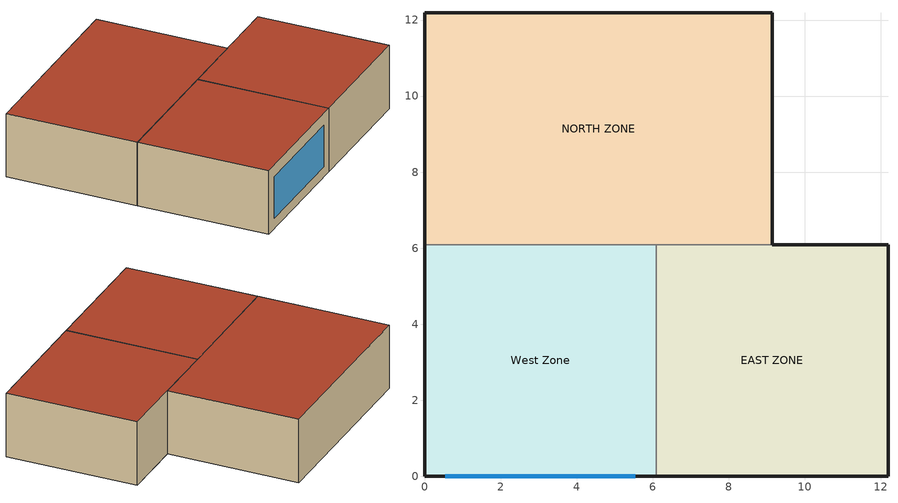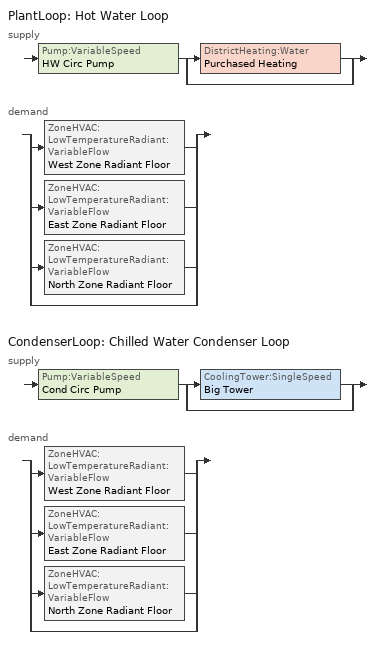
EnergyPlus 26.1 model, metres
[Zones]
West Zone
 floor ground (Slab Floor with Radiant): 0,0 0,6.1 6.1,6.1 6.1,0 z0
 wall outside (EXTWALL80): 0,6.1 0,0 6.1,0 z0:3.05
 wall to NORTH ZONE (PARTITION06): 6.1,6.1 0,6.1 z0:3.05
 wall to EAST ZONE (PARTITION06): 6.1,0 6.1,6.1 z0:3.05
 window (WIN-CON-LIGHT): 0.55,0 5.55,0 z0.5:2.5
 roof outside (ROOF34): 0,6.1 0,0 6.1,0 6.1,6.1 z3.05
EAST ZONE
 floor ground (Slab Floor with Radiant): 6.1,0 6.1,6.1 12.19,6.1 12.19,0 z0
 wall outside (EXTWALL80): 6.1,0 12.19,0 12.19,6.1 9.14,6.1 z0:3.05
 wall to NORTH ZONE (PARTITION06): 9.14,6.1 6.1,6.1 z0:3.05
 roof outside (ROOF34): 6.1,6.1 6.1,0 12.19,0 12.19,6.1 z3.05
NORTH ZONE
 floor ground (Slab Floor with Radiant): 0,6.1 0,12.19 9.14,12.19 9.14,6.1 z0
 wall outside (EXTWALL80): 9.14,6.1 9.14,12.19 0,12.19 0,6.1 z0:3.05
 roof outside (ROOF34): 0,12.19 0,6.1 9.14,6.1 9.14,12.19 z3.05
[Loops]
PlantLoop 'Hot Water Loop'
 supply: Pump:VariableSpeed 'HW Circ Pump' > split
  | DistrictHeating:Water 'Purchased Heating'
  | bypass
 demand: split
  | ZoneHVAC:LowTemperatureRadiant:VariableFlow 'West Zone Radiant Floor'
  | ZoneHVAC:LowTemperatureRadiant:VariableFlow 'East Zone Radiant Floor'
  | ZoneHVAC:LowTemperatureRadiant:VariableFlow 'North Zone Radiant Floor'
  | bypass
CondenserLoop 'Chilled Water Condenser Loop'
 supply: Pump:VariableSpeed 'Cond Circ Pump' > split
  | CoolingTower:SingleSpeed 'Big Tower'
  | bypass
 demand: split
  | ZoneHVAC:LowTemperatureRadiant:VariableFlow 'West Zone Radiant Floor'
  | ZoneHVAC:LowTemperatureRadiant:VariableFlow 'East Zone Radiant Floor'
  | ZoneHVAC:LowTemperatureRadiant:VariableFlow 'North Zone Radiant Floor'
  | bypass
[Building]
NONE: Loads convergence tolerance value=0.04; Maximum number of warmup days=25; Minimum number of warmup days=6; North axis=0; Solar distribution=FullInteriorAndExterior; Temperature convergence tolerance value=0.4; Terrain=Suburbs
[Site:GroundTemperature:BuildingSurface]
20.03, 20.03, 20.13, 20.3, 20.43, 20.52, 20.62, 20.77, 20.78, 20.55, 20.44, 20.2
[Site:Location]
CHICAGO_IL_USA_WMO_725300: Elevation=190; Latitude=42; Longitude=-87.88; Time zone=-6
[SizingPeriod:DesignDay] Barometric pressure=99063; Day of month=21; Daylight saving time indicator=No; Humidity condition type=WetBulb; Rain indicator=No; Snow indicator=No; Solar model indicator=ASHRAEClearSky
Name | Daily dry bulb temperature range | Day type | Maximum dry bulb temperature | Month | Sky clearness | Wetbulb or dewpoint at maximum dry bulb | Wind direction | Wind speed
CHICAGO Ann Clg 1% Condns DB=>MWB | 10.7 | SummerDesignDay | 31.5 | 7 | 1 | 10 | 230 | 5.3
CHICAGO Ann Htg 99% Condns DB | 0 | WinterDesignDay | -17.3 | 1 | 0 | -17.3 | 270 | 4.9
[Construction]
EXTWALL80: A1 - 1 IN STUCCO, C4 - 4 IN COMMON BRICK, E1 - 3 / 4 IN PLASTER OR GYP BOARD
PARTITION06: E1 - 3 / 4 IN PLASTER OR GYP BOARD, C6 - 8 IN CLAY TILE, E1 - 3 / 4 IN PLASTER OR GYP BOARD
ROOF34: E2 - 1 / 2 IN SLAG OR STONE, E3 - 3 / 8 IN FELT AND MEMBRANE, B5 - 1 IN DENSE INSULATION, C12 - 2 IN HW CONCRETE
Slab Floor with Radiant: CONCRETE - DRIED SAND AND GRAVEL 4 IN, INS - EXPANDED EXT POLYSTYRENE R12 2 IN, GYP1, GYP2, FINISH FLOORING - TILE 1 / 16 IN
WIN-CON-LIGHT: WIN-LAY-GLASS-LIGHT
[Material] Thermal absorptance=0.9
Name | Conductivity | Density | Roughness | Solar absorptance | Specific heat | Thickness | Visible absorptance
A1 - 1 IN STUCCO | 0.691831 | 1858.142 | Smooth | 0.92 | 836.8 | 0.0253898 | 0.92
B5 - 1 IN DENSE INSULATION | 0.0432394 | 91.30524 | VeryRough | 0.5 | 836.8 | 0.0253898 | 0.5
C4 - 4 IN COMMON BRICK | 0.726422 | 1922.216 | Rough | 0.76 | 836.8 | 0.101498 | 0.76
C6 - 8 IN CLAY TILE | 0.570761 | 1121.292 | Smooth | 0.82 | 836.8 | 0.203302 | 0.82
C12 - 2 IN HW CONCRETE | 1.729577 | 2242.585 | MediumRough | 0.65 | 836.8 | 0.0509016 | 0.65
CONCRETE - DRIED SAND AND GRAVEL 4 IN | 1.29 | 2242.58 | MediumRough | 0.6 | 830 | 0.1 | 0.6
E1 - 3 / 4 IN PLASTER OR GYP BOARD | 0.726422 | 1601.846 | Smooth | 0.92 | 836.8 | 0.01905 | 0.92
E2 - 1 / 2 IN SLAG OR STONE | 1.435549 | 881.0155 | Rough | 0.55 | 1673.6 | 0.0127102 | 0.55
E3 - 3 / 8 IN FELT AND MEMBRANE | 0.190253 | 1121.292 | Rough | 0.75 | 1673.6 | 0.00954024 | 0.75
FINISH FLOORING - TILE 1 / 16 IN | 0.17 | 1922.21 | Smooth | 0.5 | 1250 | 0.0016 | 0.5
GYP1 | 0.7845 | 1842.12 | MediumRough | 0.5 | 988 | 0.0127 | 0.5
GYP2 | 0.7845 | 1842.12 | MediumRough | 0.5 | 988 | 0.01905 | 0.5
INS - EXPANDED EXT POLYSTYRENE R12 2 IN | 0.02 | 56.06 | Rough | 0.5 | 1210 | 0.05 | 0.5
[WindowMaterial:Glazing]
WIN-LAY-GLASS-LIGHT: Back side infrared hemispherical emissivity=0.84; Back side solar reflectance at normal incidence=0.031; Back side visible reflectance at normal incidence=0.05; Conductivity=0.9; Front side infrared hemispherical emissivity=0.84; Front side solar reflectance at normal incidence=0.031; Front side visible reflectance at normal incidence=0.05; Infrared transmittance at normal incidence=0; Optical data type=SpectralAverage; Solar transmittance at normal incidence=0.9; Thickness=0.003; Visible transmittance at normal incidence=0.9
[CondenserEquipmentList]
All Towers: Big Tower, CoolingTower:SingleSpeed
[CondenserEquipmentOperationSchemes]
Tower Loop Operation: Control scheme 1=Year Round Tower Operation; Control scheme 1 schedule=ON
[CondenserLoop]
Chilled Water Condenser Loop: Condenser equipment operation scheme=Tower Loop Operation; Condenser loop volume=Autocalculate; Fluid type=Water; Load distribution scheme=SequentialLoad; Maximum loop flow rate=0.0085; Maximum loop temperature=80; Minimum loop flow rate=0; Minimum loop temperature=10
[CoolingTower:SingleSpeed]
Big Tower: Design air flow rate=16; Design fan power=1000; Design u factor times area value=1750; Design water flow rate=0.0085; Free convection regime air flow rate=0; Free convection regime u factor times area value=0
[DesignSpecification:OutdoorAir] Outdoor air flow per person=0.00944; Outdoor air flow per zone=0; Outdoor air flow per zone floor area=0; Outdoor air method=Flow/Person
SZ DSOA EAST ZONE; SZ DSOA NORTH ZONE; SZ DSOA West Zone
[DistrictHeating:Water]
Purchased Heating: Nominal capacity=1000000
[ElectricEquipment] Design level calculation method=EquipmentLevel; Fraction latent=0; Fraction lost=0; Fraction radiant=0.3; Schedule=BLDG Sch   2
Name | Design level | Zone or zonelist or space or spacelist
EAST ZONE ElecEq 1 | 1464.375 | EAST ZONE
NORTH ZONE ElecEq 1 | 2928.751 | NORTH ZONE
West Zone ElecEq 1 | 2928.751 | West Zone
[Lights] Design level calculation method=LightingLevel; End use subcategory=GeneralLights; Fraction radiant=0.2; Fraction replaceable=0; Fraction visible=0.2; Return air fraction=0; Schedule=BLDG Sch   3
Name | Lighting level | Zone or zonelist or space or spacelist
EAST ZONE Lights 1 | 1464.375 | EAST ZONE
NORTH ZONE Lights 1 | 878.6252 | NORTH ZONE
[People] Activity level schedule=Activity Sch; Air velocity schedule=Air Velo Sch; Carbon dioxide generation rate=3.82e-08; Clothing insulation calculation method=ClothingInsulationSchedule; Clothing insulation schedule=Clothing Sch; Fraction radiant=0.3; Mean radiant temperature calculation type=EnclosureAveraged; Number of people calculation method=People; Number of people schedule=BLDG Sch   1; Thermal comfort model 1 type=Fanger; Work efficiency schedule=Work Eff Sch
Name | Number of people | Zone or zonelist or space or spacelist
EAST ZONE | 3 | EAST ZONE
NORTH ZONE | 4 | NORTH ZONE
West Zone | 3 | West Zone
[PlantEquipmentList]
heating plant: Purchased Heating, DistrictHeating:Water
[PlantEquipmentOperation:CoolingLoad]
Year Round Tower Operation: Load range 1 lower limit=0; Load range 1 upper limit=90000000; Range 1 equipment list=All Towers
[PlantEquipmentOperation:HeatingLoad]
Purchased Only: Load range 1 lower limit=0; Load range 1 upper limit=1000000; Range 1 equipment list=heating plant
[PlantEquipmentOperationSchemes]
Hot Loop Operation: Control scheme 1=Purchased Only; Control scheme 1 schedule=ON
[PlantLoop]
Hot Water Loop: Fluid type=Water; Load distribution scheme=Optimal; Maximum loop flow rate=0.0043; Maximum loop temperature=100; Minimum loop flow rate=0; Minimum loop temperature=10; Plant equipment operation scheme=Hot Loop Operation; Plant loop volume=Autocalculate
[Pump:VariableSpeed] Design minimum flow rate=0; Design pump head=300000; Fraction of motor inefficiencies to fluid stream=0; Motor efficiency=0.87; Pump control type=Intermittent; Coefficient 3 of the part load performance curve=0; Coefficient 4 of the part load performance curve=0
Name | Design maximum flow rate | Design power consumption | Coefficient 1 of the part load performance curve | Coefficient 2 of the part load performance curve
Cond Circ Pump | 0.0085 | 3300 | 0 | 1
HW Circ Pump | 0.0043 | 2000 | 1 | 0
[SetpointManager:FollowOutdoorAirTemperature]
MyCondenserControl: Control variable=Temperature; Maximum setpoint temperature=80; Minimum setpoint temperature=10; Offset temperature difference=0; Reference temperature type=OutdoorAirWetBulb; Setpoint node or nodelist=Condenser Supply Outlet Node
[SetpointManager:Scheduled]
Hot Water Loop Setpoint Manager: Control variable=Temperature; Schedule=HW Loop Temp Schedule; Setpoint node or nodelist=Hot Water Loop Setpoint Node List
[Sizing:Plant]
Name | Design loop exit temperature | Loop design temperature difference | Loop type
Hot Water Loop | 60 | 10 | Heating
Chilled Water Condenser Loop | 6.7 | 2 | Cooling
[Sizing:Zone] Account for dedicated outdoor air system=No; Cooling design air flow method=DesignDay; Cooling design air flow rate=0; Dedicated outdoor air high setpoint temperature for design=Autosize; Dedicated outdoor air low setpoint temperature for design=Autosize; Dedicated outdoor air system control strategy=NeutralSupplyAir; Heating design air flow method=DesignDay; Heating design air flow rate=0; Zone cooling design supply air humidity ratio=0.009; Zone cooling design supply air temperature=16; Zone cooling design supply air temperature input method=SupplyAirTemperature; Zone cooling sizing factor=0; Zone heating design supply air humidity ratio=0.004; Zone heating design supply air temperature=40; Zone heating design supply air temperature input method=SupplyAirTemperature; Zone heating sizing factor=0
Name | Design specification outdoor air object
West Zone | SZ DSOA West Zone
EAST ZONE | SZ DSOA EAST ZONE
NORTH ZONE | SZ DSOA NORTH ZONE
[ThermostatSetpoint:SingleCooling]
Cooling Setpoint with SB: Setpoint temperature schedule=Cooling Setpoints
[ThermostatSetpoint:SingleHeating]
Heating Setpoint with SB: Setpoint temperature schedule=Heating Setpoints
[Zone] Ceiling height=Autocalculate; Multiplier=1; Type=1; Volume=Autocalculate
EAST ZONE; NORTH ZONE; West Zone
[ZoneControl:Thermostat] Control 1=Heating Setpoint with SB; Control 2=Cooling Setpoint with SB; Control type schedule=Zone Control Type Sched
Name | Zone or zonelist
Zone 1 Thermostat | West Zone
Zone 2 Thermostat | EAST ZONE
Zone 3 Thermostat | NORTH ZONE
[Zone equipment]
West Zone: West Zone Radiant Floor
EAST ZONE: East Zone Radiant Floor
NORTH ZONE: North Zone Radiant Floor
[ZoneHVAC:LowTemperatureRadiant:VariableFlow] Availability schedule=RadiantSysAvailSched; Cooling design capacity=Autosize; Design object=Radiant Floor Design; Heating design capacity=Autosize; Hydronic tubing length=400
Name | Zone | Maximum cold water flow | Maximum hot water flow | Surface name or radiant surface group
East Zone Radiant Floor | East Zone | 0.0025 | 8e-05 | Zn002:Flr001
North Zone Radiant Floor | North Zone | 0.0035 | 0.0001 | Zn003:Flr001
West Zone Radiant Floor | West Zone | 0.0025 | 8e-05 | Zn001:Flr001
[ZoneHVAC:LowTemperatureRadiant:VariableFlow:Design]
Radiant Floor Design: Cooling control temperature schedule=Radiant Cooling Setpoints; Cooling control throttling range=2; Cooling design capacity method=CoolingDesignCapacity; Fluid to radiant surface heat transfer model=ConvectionOnly; Heating control temperature schedule=Radiant Heating Setpoints; Heating control throttling range=2; Heating design capacity method=HeatingDesignCapacity; Hydronic tubing conductivity=0.35; Hydronic tubing inside diameter=0.012; Hydronic tubing outside diameter=0.016; Setpoint control type=HalfFlowPower; Temperature control type=MeanAirTemperature
[ZoneInfiltration:DesignFlowRate] Constant term coefficient=1; Design flow rate calculation method=Flow/Zone; Schedule=ON; Temperature term coefficient=0; Velocity squared term coefficient=0; Velocity term coefficient=0
Name | Design flow rate | Zone or zonelist or space or spacelist
EAST ZONE Infil 1 | 0.01 | EAST ZONE
NORTH ZONE Infil 1 | 0.015 | NORTH ZONE
West Zone Infil 1 | 0.01 | West Zone
[Schedule:Compact]
ACTIVITY SCH: Through: 12/31, For: Alldays, Until: 24:00, 131.8
AIR VELO SCH: Through: 12/31, For: Alldays, Until: 24:00, 0.137
BLDG SCH   1: Through: 12/31, For: Weekdays SummerDesignDay WinterDesignDay, Until: 6:00, 0, Until: 7:00, 0.1, Until: 8:00, 0.5, Until: 12:00, 1, Until: 13:00, 0.5, Until: 16:00, 1, Until: 17:00, 0.5, Until: 18:00, 0.1, Until: 24:00, 0, For: Sunday Saturday Holiday CustomDay1 CustomDay2, Until: 24:00, 0
BLDG SCH   2: Through: 12/31, For: Weekdays SummerDesignDay WinterDesignDay, Until: 8:00, 0, Until: 18:00, 1, Until: 24:00, 0, For: Sunday Saturday Holiday CustomDay1 CustomDay2, Until: 24:00, 0
BLDG SCH   3: Through: 12/31, For: Weekdays SummerDesignDay WinterDesignDay, Until: 6:00, 0.05, Until: 7:00, 0.2, Until: 17:00, 1, Until: 18:00, 0.5, Until: 24:00, 0.05, For: Sunday Saturday Holiday CustomDay1 CustomDay2, Until: 24:00, 0.05
CLOTHING SCH; ON; RADIANTSYSAVAILSCHED: Through: 12/31, For: Alldays, Until: 24:00, 1
COOLING SETPOINTS: Through: 3/31, For: Alldays, Until: 24:00, 50, Through: 9/30, For: Alldays, Until: 24:00, 24, Through: 12/31, For: Alldays, Until: 24:00, 50
HEATING SETPOINTS: Through: 12/31, For: Alldays, Until: 7:00, 15, Until: 17:00, 20, Until: 24:00, 15
HW LOOP TEMP SCHEDULE: Through: 12/31, For: Alldays, Until: 24:00, 60
RADIANT COOLING SETPOINTS: Through: 12/31, For: Alldays, Until: 24:00, 20
RADIANT HEATING SETPOINTS: Through: 12/31, For: Alldays, Until: 7:00, 12, Until: 17:00, 17, Until: 24:00, 12
WORK EFF SCH: Through: 12/31, For: Alldays, Until: 24:00, 0
ZONE CONTROL TYPE SCHED: Through: 3/31, For: Alldays, Until: 24:00, 1, Through: 9/30, For: Alldays, Until: 24:00, 2, Through: 12/31, For: Alldays, Until: 24:00, 1
